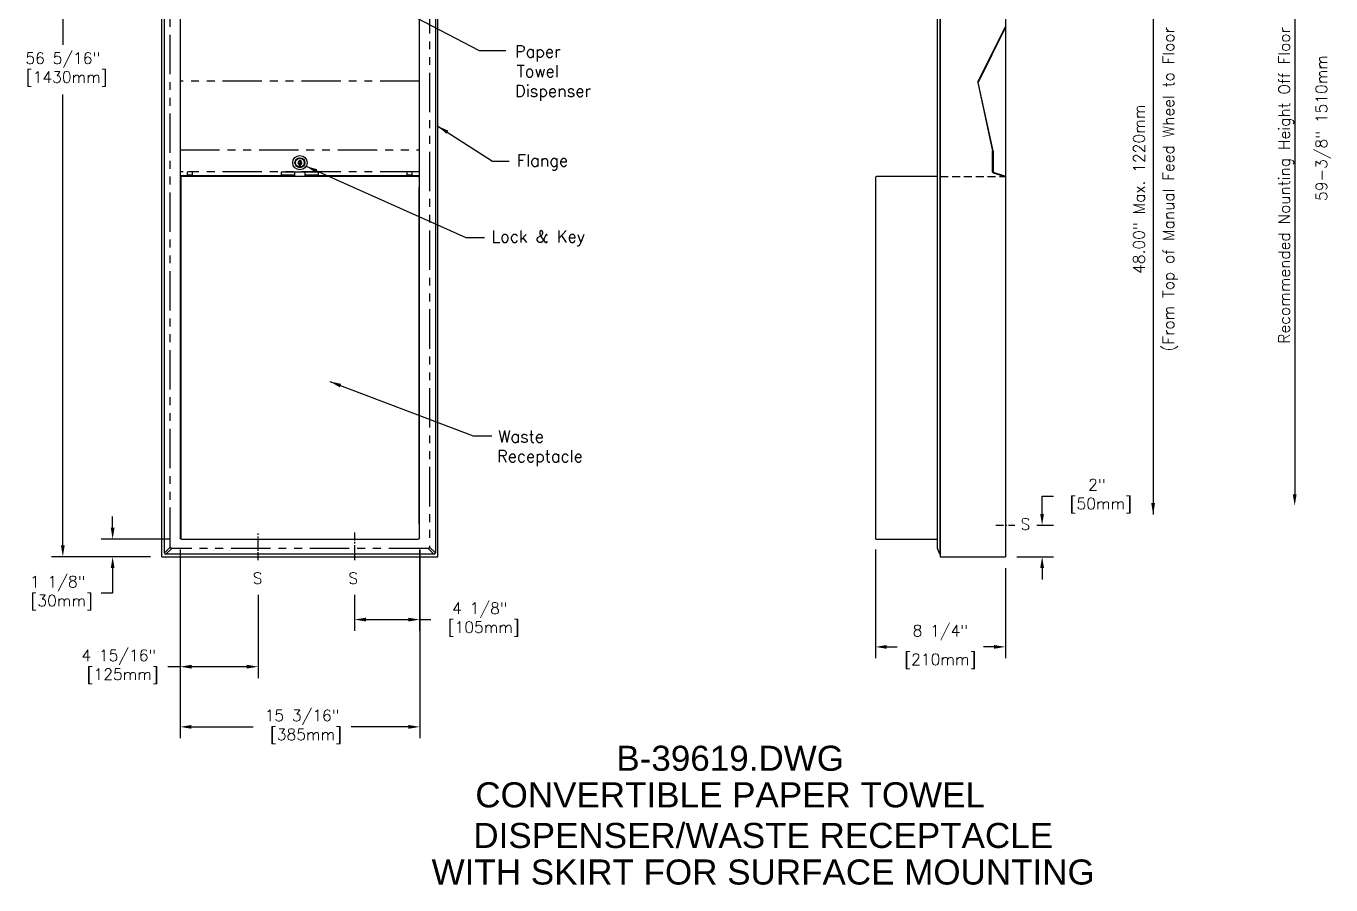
# Model space of a CAD drawing. Extents: x -17.4 to 65.4, y -37 to 56.4.
# Drawn here: x -17.4 to 65.4, y -37 to 17.5 of the extents above; entities that cross this region are included whole.
import ezdxf
from ezdxf.enums import TextEntityAlignment as Align

# ---------------------------------------------------------------- set-up
doc = ezdxf.new("R2010")
doc.units = 0
doc.header["$MEASUREMENT"] = 0
doc.header["$PDSIZE"] = -1
for name, pattern in [('CENTERX2', [0.8, 0.5, -0.1, 0.1, -0.1]), ('HIDDENX2', [0.75, 0.5, -0.25]), ('PHANTOMX2', [5, 2.5, -0.5, 0.5, -0.5, 0.5, -0.5])]:
    doc.linetypes.add(name, pattern=pattern)
doc.layers.get('0').update_dxf_attribs({"linetype": 'CONTINUOUS'})
doc.layers.get('DEFPOINTS').update_dxf_attribs({"linetype": 'CONTINUOUS'})
for name, color, linetype in [('OBJECT', 4, 'CONTINUOUS'), ('OBJECT_DIM', 1, 'CONTINUOUS'), ('TEXT', 2, 'CONTINUOUS')]:
    doc.layers.add(name, color=color, linetype=linetype)
doc.styles.add('ARIAL_5', font='arial.ttf', dxfattribs={"height": 5})
doc.styles.get("Standard").update_dxf_attribs({"font": 'romans.shx'})
doc.dimstyles.get("Standard").update_dxf_attribs({"dimtxt": 0.72, "dimasz": 0.72, "dimexe": 0.72, "dimexo": 0.72, "dimgap": 0.36, "dimtad": 0, "dimtih": 1, "dimtoh": 1, "dimdec": 4, "dimzin": 0, "dimtxsty": 'STANDARD', "dimcen": 0.09, "dimazin": 3, "dimtfac": 1, "dimtdec": 4, "dimtofl": 0, "dimtmove": 0, "dimatfit": 3, "dimtolj": 1, "dimtzin": 0})

# ---------------------------------------------------------------- blocks, each defined once
blk = doc.blocks.new('*D3')
at = {"layer": 'DEFPOINTS', "color": 0, "linetype": 'CONTINUOUS'}
for p in [(-8.807, 40.166), (-15.097, -16.146), (-8.807, -16.146)]:
    blk.add_point(p, dxfattribs=at)
at = {"layer": 'OBJECT_DIM', "color": 0, "linetype": 'CONTINUOUS'}
for p, q in [((-9.527, 40.166), (-15.817, 40.166)), ((-15.097, 39.446), (-15.097, 16.338)), ((-15.097, -15.426), (-15.097, 13.184)), ((-9.527, -16.146), (-15.817, -16.146))]:
    blk.add_line(p, q, dxfattribs=at)
for points in [[(-15.217, 39.446), (-14.977, 39.446), (-15.097, 40.166)], [(-15.217, -15.426), (-14.977, -15.426), (-15.097, -16.146)]]:
    blk.add_solid(points, dxfattribs=at)
at = {"layer": 'OBJECT_DIM', "color": 0, "linetype": 'CONTINUOUS', "insert": (-15.097, 14.761), "char_height": 0.72, "attachment_point": 5}
blk.add_mtext('\\A1;56 5/16"\\P [1430mm]', dxfattribs=at)
blk = doc.blocks.new('*D4')
at = {"layer": 'DEFPOINTS', "color": 0, "linetype": 'CONTINUOUS'}
for p in [(-7.658, -14.991), (7.544, -14.991), (-7.658, -26.939)]:
    blk.add_point(p, dxfattribs=at)
at = {"layer": 'OBJECT_DIM', "color": 0, "linetype": 'CONTINUOUS'}
for p, q in [((-7.658, -15.711), (-7.658, -27.659)), ((7.544, -15.711), (7.544, -27.659)), ((-6.938, -26.939), (-3.021, -26.939)), ((6.824, -26.939), (3.185, -26.939))]:
    blk.add_line(p, q, dxfattribs=at)
for points in [[(-6.938, -26.819), (-6.938, -27.059), (-7.658, -26.939)], [(6.824, -26.819), (6.824, -27.059), (7.544, -26.939)]]:
    blk.add_solid(points, dxfattribs=at)
at = {"layer": 'OBJECT_DIM', "color": 0, "linetype": 'CONTINUOUS', "insert": (0.082, -26.939), "char_height": 0.72, "attachment_point": 5}
blk.add_mtext('\\A1;15 3/16"\\P [385mm]', dxfattribs=at)
blk = doc.blocks.new('*D10')
at = {"layer": 'DEFPOINTS', "color": 0, "linetype": 'CONTINUOUS'}
for p in [(-7.65, -14.962), (-2.713, -17.846), (-2.713, -23.122)]:
    blk.add_point(p, dxfattribs=at)
at = {"layer": 'OBJECT_DIM', "color": 0, "linetype": 'CONTINUOUS'}
for p, q in [((-7.65, -15.682), (-7.65, -23.842)), ((-2.713, -18.566), (-2.713, -23.842)), ((-7.65, -23.122), (-8.444, -23.122)), ((-3.433, -23.122), (-6.93, -23.122))]:
    blk.add_line(p, q, dxfattribs=at)
for points in [[(-6.93, -23.002), (-6.93, -23.242), (-7.65, -23.122)], [(-3.433, -23.002), (-3.433, -23.242), (-2.713, -23.122)]]:
    blk.add_solid(points, dxfattribs=at)
at = {"layer": 'OBJECT_DIM', "color": 0, "linetype": 'CONTINUOUS', "insert": (-11.546, -23.122), "char_height": 0.72, "attachment_point": 5}
blk.add_mtext('\\A1;4 15/16"\\P [125mm]', dxfattribs=at)
blk = doc.blocks.new('*D11')
at = {"layer": 'DEFPOINTS', "color": 0, "linetype": 'CONTINUOUS'}
for p in [(7.537, -14.962), (3.412, -17.846), (3.412, -20.134)]:
    blk.add_point(p, dxfattribs=at)
at = {"layer": 'OBJECT_DIM', "color": 0, "linetype": 'CONTINUOUS'}
for p, q in [((7.537, -15.682), (7.537, -20.854)), ((3.412, -18.566), (3.412, -20.854)), ((4.132, -20.134), (6.817, -20.134)), ((7.537, -20.134), (8.257, -20.134))]:
    blk.add_line(p, q, dxfattribs=at)
for points in [[(4.132, -20.014), (4.132, -20.254), (3.412, -20.134)], [(6.817, -20.014), (6.817, -20.254), (7.537, -20.134)]]:
    blk.add_solid(points, dxfattribs=at)
at = {"layer": 'OBJECT_DIM', "color": 0, "linetype": 'CONTINUOUS', "insert": (11.36, -20.134), "char_height": 0.72, "attachment_point": 5}
blk.add_mtext('\\A1;4 1/8"\\P [105mm]', dxfattribs=at)
blk = doc.blocks.new('*D12')
at = {"layer": 'DEFPOINTS', "color": 0, "linetype": 'CONTINUOUS'}
for p in [(-11.938, -15.023), (-7.567, -15.023), (-8.807, -16.146)]:
    blk.add_point(p, dxfattribs=at)
at = {"layer": 'OBJECT_DIM', "color": 0, "linetype": 'CONTINUOUS'}
for p, q in [((-11.938, -14.303), (-11.938, -13.583)), ((-8.287, -15.023), (-12.658, -15.023)), ((-9.527, -16.146), (-12.658, -16.146)), ((-11.938, -16.866), (-11.938, -18.449)), ((-11.938, -18.449), (-12.658, -18.449))]:
    blk.add_line(p, q, dxfattribs=at)
for points in [[(-12.058, -14.303), (-11.818, -14.303), (-11.938, -15.023)], [(-12.058, -16.866), (-11.818, -16.866), (-11.938, -16.146)]]:
    blk.add_solid(points, dxfattribs=at)
at = {"layer": 'OBJECT_DIM', "color": 0, "linetype": 'CONTINUOUS', "insert": (-15.418, -18.449), "char_height": 0.72, "attachment_point": 5}
blk.add_mtext('\\A1;1 1/8"\\P [30mm]', dxfattribs=at)
blk = doc.blocks.new('*D14')
at = {"layer": 'DEFPOINTS', "color": 0, "linetype": 'CONTINUOUS'}
for p in [(45.975, -14.146), (47.029, -14.146), (44.697, -16.146)]:
    blk.add_point(p, dxfattribs=at)
at = {"layer": 'OBJECT_DIM', "color": 0, "linetype": 'CONTINUOUS'}
for p, q in [((47.029, -13.426), (47.029, -12.298)), ((47.029, -12.298), (47.749, -12.298)), ((46.695, -14.146), (47.749, -14.146)), ((45.417, -16.146), (47.749, -16.146)), ((47.029, -16.866), (47.029, -17.586))]:
    blk.add_line(p, q, dxfattribs=at)
for points in [[(46.909, -13.426), (47.149, -13.426), (47.029, -14.146)], [(46.909, -16.866), (47.149, -16.866), (47.029, -16.146)]]:
    blk.add_solid(points, dxfattribs=at)
at = {"layer": 'OBJECT_DIM', "color": 0, "linetype": 'CONTINUOUS', "insert": (50.509, -12.298), "char_height": 0.72, "attachment_point": 5}
blk.add_mtext('\\A1;2"\\P [50mm]', dxfattribs=at)
blk = doc.blocks.new('*D15')
at = {"layer": 'DEFPOINTS', "color": 0, "linetype": 'CONTINUOUS'}
for p in [(36.452, -14.974), (44.697, -16.146), (44.697, -21.867)]:
    blk.add_point(p, dxfattribs=at)
at = {"layer": 'OBJECT_DIM', "color": 0, "linetype": 'CONTINUOUS'}
for p, q in [((36.452, -15.694), (36.452, -22.587)), ((44.697, -16.866), (44.697, -22.587)), ((37.172, -21.867), (37.832, -21.867)), ((43.977, -21.867), (43.318, -21.867))]:
    blk.add_line(p, q, dxfattribs=at)
for points in [[(37.172, -21.747), (37.172, -21.987), (36.452, -21.867)], [(43.977, -21.747), (43.977, -21.987), (44.697, -21.867)]]:
    blk.add_solid(points, dxfattribs=at)
at = {"layer": 'OBJECT_DIM', "color": 0, "linetype": 'CONTINUOUS', "char_height": 0.72, "attachment_point": 5}
for s, insert in [('\\A1;8 1/4"', (40.575, -20.959)), ('\\A1;[210mm]', (40.575, -22.776))]:
    blk.add_mtext(s, dxfattribs=dict(at, insert=insert))
blk = doc.blocks.new('TBLK_TX')

msp = doc.modelspace()

# ---------------------------------------------------------------- linework, layer by layer
at = {"layer": 'OBJECT', "linetype": 'CONTINUOUS'}
for p, q in [((-8.80671, -16.14581), (-8.80671, 40.16619)), ((-8.65046, -15.89423), (-8.65046, 39.91462)), ((8.53704, 39.91462), (8.53704, -15.89423)), ((8.69329, -16.14581), (8.69329, 40.16619)), ((40.54276, 39.91462), (40.54276, -15.89423)), ((40.57225, 40.16619), (40.57225, -16.14581)), ((44.69725, 40.16619), (44.69725, -16.14581)), ((40.38475, -15.53087), (40.38475, 39.55126)), ((-7.65046, 22.51169), (-7.65046, -14.96231)), ((7.53704, -14.96231), (7.53704, 22.07614)), ((42.95953, 13.97708), (44.69725, 17.50289)), ((44.69725, 17.44634), (42.9858, 13.97382)), ((42.956, 13.94861), (43.88967, 9.59146)), ((43.91435, 9.59563), (42.98226, 13.94535)), ((43.89032, 8.24543), (43.89032, 9.58539)), ((43.91532, 9.58648), (43.91532, 8.25297)), ((-0.01571, 9.00169), (-0.09771, 9.00169)), ((-0.09771, 9.00169), (-0.09771, 8.96761)), ((-0.09771, 8.96761), (-0.09771, 8.92903)), ((-0.09771, 8.77436), (-0.09771, 8.92903)), ((-0.01571, 8.81169), (-0.09771, 8.81169)), ((-0.09771, 8.77436), (-0.09771, 8.73578)), ((-0.09771, 8.73578), (-0.09771, 8.61169)), ((-0.09771, 8.61169), (-0.01571, 8.61169)), ((-0.01571, 8.96761), (-0.01571, 9.00169)), ((-0.01571, 8.92903), (-0.01571, 8.96761)), ((-0.01571, 8.92903), (-0.01571, 8.77436)), ((-0.01571, 8.73578), (-0.01571, 8.77436)), ((-0.01571, 8.61169), (-0.01571, 8.73578)), ((-7.17921, 8.01797), (-7.65046, 8.01797)), ((-7.61671, 7.91369), (-7.61671, -14.97381)), ((-7.11671, 7.97669), (-7.55371, 7.97669)), ((-7.17921, 8.05582), (-7.17921, 8.24229)), ((-6.86721, 8.05582), (-7.17921, 8.05582)), ((-7.17921, 7.97669), (-7.17921, 8.05582)), ((-6.89721, 8.26359), (-7.14921, 8.26359)), ((7.00329, 7.97669), (-7.11671, 7.97669)), ((-6.86721, 8.05582), (-6.86721, 8.24229)), ((-6.86721, 7.97669), (-6.86721, 8.05582)), ((-0.36921, 8.01797), (-6.86721, 8.01797)), ((1.13079, 8.24722), (-1.24421, 8.24722)), ((-1.24421, 8.24722), (-1.24421, 8.07702)), ((-1.24421, 8.07702), (-0.36921, 8.07702)), ((-0.36921, 7.97669), (-0.36921, 8.24722)), ((0.25579, 8.24722), (0.25579, 7.97669)), ((0.25579, 8.07702), (1.13079, 8.07702)), ((6.75379, 8.01797), (0.25579, 8.01797)), ((1.13079, 8.07702), (1.13079, 8.24722)), ((6.75379, 8.05582), (6.75379, 8.24229)), ((7.06579, 8.05582), (6.75379, 8.05582)), ((6.75379, 7.97669), (6.75379, 8.05582)), ((7.03579, 8.26359), (6.78379, 8.26359)), ((7.44029, 7.97669), (7.00329, 7.97669)), ((7.06579, 8.05582), (7.06579, 8.24229)), ((7.06579, 7.97669), (7.06579, 8.05582)), ((7.53704, 8.01797), (7.06579, 8.01797)), ((7.50329, 7.91369), (7.50329, -14.97381)), ((36.45225, 7.91369), (36.45225, -14.97381)), ((36.95225, 7.97669), (36.51525, 7.97669)), ((40.38475, 7.97669), (36.95225, 7.97669)), ((43.9208, 8.20378), (44.65759, 7.96988)), ((44.66516, 7.99371), (43.93554, 8.22533)), ((7.50329, 7.28919), (7.53704, 7.28919)), ((7.50804, -14.05381), (7.50804, 7.28919)), ((-7.62146, -14.05381), (-7.65046, -14.05381)), ((-7.62146, -14.05381), (-7.62146, -14.05381)), ((7.53704, -14.05381), (7.50804, -14.05381)), ((7.50804, -14.05381), (7.50804, -14.05381)), ((-8.65046, -15.89423), (-8.2871, -15.53087)), ((-8.19002, -15.62795), (-8.55338, -15.99131)), ((-7.65046, -14.99131), (-7.65046, -14.99864)), ((-7.65046, -14.99864), (-7.65046, -14.99131)), ((-7.65046, -14.99131), (-7.61351, -14.99131)), ((-7.65046, -14.99131), (-7.65046, -14.99131)), ((-7.65046, -14.99864), (-7.65046, -14.99864)), ((-7.56721, -15.02331), (-7.11671, -15.02331)), ((-7.11671, -15.02331), (7.00329, -15.02331)), ((7.00329, -15.02331), (7.45379, -15.02331)), ((7.50009, -14.99131), (7.53704, -14.99131)), ((7.53704, -14.99864), (7.53704, -14.99131)), ((7.53704, -14.99131), (7.53704, -14.99864)), ((7.53704, -14.99131), (7.53704, -14.99131)), ((7.53704, -14.99864), (7.53704, -14.99864)), ((8.43997, -15.99131), (8.07661, -15.62795)), ((8.17368, -15.53087), (8.53704, -15.89423)), ((36.50175, -15.02331), (36.95225, -15.02331)), ((36.95225, -15.02331), (40.38475, -15.02331)), ((40.38475, -15.60368), (40.38475, -15.53087)), ((40.54276, -15.9908), (40.38966, -15.62795)), ((-8.80671, -16.14581), (8.69329, -16.14581)), ((-8.65045, -15.89756), (-8.65046, -15.89423)), ((-8.64995, -15.9073), (-8.65045, -15.89756)), ((-8.55671, -15.9913), (-8.56646, -15.9908)), ((-8.55338, -15.99131), (-8.55671, -15.9913)), ((8.43997, -15.99131), (-8.55338, -15.99131)), ((8.44329, -15.9913), (8.43997, -15.99131)), ((8.45304, -15.9908), (8.44329, -15.9913)), ((8.53704, -15.89756), (8.53653, -15.9073)), ((8.53704, -15.89423), (8.53704, -15.89756)), ((40.54276, -15.89423), (40.54278, -15.89756)), ((40.54278, -15.89756), (40.54276, -15.9073)), ((40.54276, -15.9908), (40.54276, -15.9073)), ((40.54276, -15.9908), (40.57225, -15.97888)), ((40.54276, -15.9908), (40.54276, -15.9908)), ((40.54276, -15.9908), (40.54276, -15.9908)), ((40.57225, -15.89756), (40.57225, -15.97888)), ((40.57225, -16.14581), (44.69725, -16.14581))]:
    msp.add_line(p, q, dxfattribs=at)
at = {"layer": 'OBJECT', "linetype": 'PHANTOMX2'}
for p, q in [((-8.2871, -15.53087), (-8.2871, 39.55126)), ((8.17368, 39.55126), (8.17368, -15.53087)), ((7.53704, 14.02084), (-7.65046, 14.02084)), ((-7.65046, 9.6672), (7.53704, 9.6672)), ((7.53704, 8.27724), (-7.65046, 8.27724)), ((8.07661, -15.62795), (-8.19002, -15.62795))]:
    msp.add_line(p, q, dxfattribs=at)
at = {"layer": 'OBJECT', "linetype": 'HIDDENX2'}
msp.add_line((40.57225, 7.97669), (44.69725, 7.97669), dxfattribs=at)
at = {"layer": 'OBJECT', "linetype": 'CENTERX2'}
for p, q in [((-2.71296, -16.3622), (-2.71296, -14.665)), ((3.41204, -14.61112), (3.41204, -16.3622)), ((44.08919, -14.14581), (45.30532, -14.14581))]:
    msp.add_line(p, q, dxfattribs=at)
at = {"layer": 'OBJECT', "linetype": 'CONTINUOUS', "flags": 128}
for points in [[(-7.14921, 8.26359), (-7.15506, 8.26318), (-7.16069, 8.26197), (-7.16588, 8.26), (-7.17042, 8.25735), (-7.17415, 8.25412), (-7.17692, 8.25044), (-7.17863, 8.24645), (-7.17921, 8.24229)], [(-6.86721, 8.24229), (-6.86779, 8.24645), (-6.86949, 8.25044), (-6.87226, 8.25412), (-6.876, 8.25735), (-6.88054, 8.26), (-6.88573, 8.26197), (-6.89136, 8.26318), (-6.89721, 8.26359)], [(6.78379, 8.26359), (6.77794, 8.26318), (6.77231, 8.26197), (6.76712, 8.26), (6.76258, 8.25735), (6.75885, 8.25412), (6.75608, 8.25044), (6.75437, 8.24645), (6.75379, 8.24229)], [(7.06579, 8.24229), (7.06521, 8.24645), (7.06351, 8.25044), (7.06074, 8.25412), (7.057, 8.25735), (7.05246, 8.26), (7.04727, 8.26197), (7.04164, 8.26318), (7.03579, 8.26359)]]:
    msp.add_lwpolyline(points, dxfattribs=at)
at = {"layer": 'OBJECT', "linetype": 'CONTINUOUS'}
for radius in [0.455, 0.4548, 0.315, 0.31, 0.28]:
    msp.add_circle((-0.05671, 8.85169), radius, dxfattribs=at)
for centre, radius, start, end in [((42.99873, 13.95776), 0.0437, 153.7632878, 192.0947571), ((43.025, 13.9545), 0.0437, 153.7632878, 192.0947571), ((43.84661, 9.58383), 0.0437, 0, 12.0947571), ((43.87161, 9.58648), 0.0437, 0, 12.0947571), ((-0.05671, 8.85169), 0.12296, 109.4785805, 250.5214195), ((-0.05671, 8.85169), 0.08753, 117.9307865, 242.0692135), ((-0.05671, 8.85169), 0.115, 69.1132629, 110.8867371), ((-0.05671, 8.85169), 0.12296, 289.4785805, 70.5214195), ((-0.05671, 8.85169), 0.08753, 297.9307865, 62.0692135), ((-7.55371, 7.91369), 0.063, 90, 180), ((7.44029, 7.91369), 0.063, 0, 90), ((36.51525, 7.91369), 0.063, 90, 180), ((43.93402, 8.24543), 0.0437, 180, 252.3874222), ((43.94265, 8.25175), 0.02736, 177.4379748, 254.9494474), ((-8.18258, -15.52343), 0.10478, 184.0740296, 265.9259705), ((-7.71146, -14.96231), 0.061, 331.6139621, 0), ((-7.56721, -14.97381), 0.0495, 180, 270), ((7.45379, -14.97381), 0.0495, 270, 0), ((7.59804, -14.96231), 0.061, 180, 208.3860375), ((8.06916, -15.52343), 0.10478, 274.0740295, 355.9259705), ((36.50175, -14.97381), 0.0495, 180, 270), ((40.44725, -15.60368), 0.0625, 180, 202.848733), ((-8.55671, -15.89756), 0.09375, 185.9678023, 264.0321977), ((8.44329, -15.89756), 0.09375, 275.9678024, 354.0321976), ((41.21426, -15.94905), 0.67279, 176.4424661, 183.5575339)]:
    msp.add_arc(centre, radius, start, end, dxfattribs=at)
at = {"layer": 'OBJECT_DIM', "linetype": 'CONTINUOUS'}
for p, q in [((63.05259, 39.44619), (63.05259, -12.19666)), ((54.07381, 24.32069), (54.07381, -13.46531))]:
    msp.add_line(p, q, dxfattribs=at)
for points in [[(62.93259, -12.19666), (63.17259, -12.19666), (63.05259, -12.91666)], [(53.95381, -12.74531), (54.19381, -12.74531), (54.07381, -13.46531)]]:
    msp.add_solid(points, dxfattribs=at)

# ---------------------------------------------------------------- block references
at = {"layer": 'TEXT', "linetype": 'CONTINUOUS'}
ref = msp.add_blockref('TBLK_TX', (27.23881, -29.72489), dxfattribs=dict(at, xscale=0.3179903999999993, yscale=0.3179903999999993, zscale=0.3179904000000001))
ref.add_attrib('TITLE', 'B-39619.DWG', dxfattribs={"layer": '0', "height": 1.589952, "style": 'ARIAL_5'}).set_placement((27.23881, -29.72489), align=Align.CENTER)
ref.add_attrib('DWG_NAME', 'CONVERTIBLE PAPER TOWEL', dxfattribs={"layer": '0', "height": 1.589952, "style": 'ARIAL_5'}).set_placement((27.23881, -32.04545), align=Align.CENTER)
ref = msp.add_blockref('TBLK_TX', (29.334, -34.62221), dxfattribs=dict(at, xscale=0.3179903999999993, yscale=0.3179903999999993, zscale=0.3179904000000001))
ref.add_attrib('TITLE', 'DISPENSER/WASTE RECEPTACLE', dxfattribs={"layer": '0', "height": 1.589952, "style": 'ARIAL_5'}).set_placement((29.334, -34.62221), align=Align.CENTER)
ref.add_attrib('DWG_NAME', 'WITH SKIRT FOR SURFACE MOUNTING', dxfattribs={"layer": '0', "height": 1.589952, "style": 'ARIAL_5'}).set_placement((29.334, -36.94277), align=Align.CENTER)

# ---------------------------------------------------------------- texts
at = {"layer": 'OBJECT_DIM', "linetype": 'CONTINUOUS'}
for s, p in [('Paper ', (13.59066, 15.52892)), ('Towel', (13.6978, 14.27892)), ('Dispenser', (13.59066, 13.02892)), ('Waste', (12.52872, -8.89323)), ('Receptacle', (12.45729, -10.14323))]:
    msp.add_text(s, height=0.75, dxfattribs=at).set_placement(p)
at = {"layer": 'OBJECT_DIM', "linetype": 'CONTINUOUS', "char_height": 0.72, "attachment_point": 5, "rotation": 90}
for s, insert in [('Recommended Nounting Height Off Floor For Barrier-Free Design', (62.51009, 13.54916)), ('(From Top of Manual Feed Wheel to Floor', (55.16058, 7.16484)), ('59-3/8" 1510mm', (64.87131, 11.05095)), ('48.00" Max. 1220mm', (53.17637, 7.16484))]:
    msp.add_mtext(s, dxfattribs=dict(at, insert=insert))
at = {"layer": 'OBJECT_DIM', "linetype": 'CONTINUOUS', "char_height": 0.75, "width": 12.1652174, "attachment_point": 1}
for s, insert in [('Flange', (13.71146, 9.36197)), ('Lock & Key', (12.10197, 4.54872))]:
    msp.add_mtext(s, dxfattribs=dict(at, insert=insert))
at = {"layer": 'OBJECT_DIM', "linetype": 'CONTINUOUS', "char_height": 0.72, "attachment_point": 5}
for insert in [(45.96993, -14.07555), (-2.74277, -17.50673), (3.32669, -17.50972)]:
    msp.add_mtext('S', dxfattribs=dict(at, insert=insert))

# ---------------------------------------------------------------- dimensions: what is measured, and where the dimension line sits
at = {"layer": 'OBJECT_DIM', "linetype": 'CONTINUOUS'}
for base, p1, p2, picture, middle in [((-15.09672, -16.14581), (-8.80671, 40.16619), (-8.80671, -16.14581), '*D3', (-15.09672, 14.76091)), ((47.02875, -14.14581), (44.69725, -16.14581), (45.97483, -14.14581), '*D14', (50.50875, -12.29817)), ((-11.93801, -15.02331), (-8.80671, -16.14581), (-7.56721, -15.02331), '*D12', (-15.41801, -18.44927))]:
    dim = msp.add_linear_dim(base=base, p1=p1, p2=p2, angle=90, dimstyle='STANDARD', override={"dimpost": '"\\X'}, dxfattribs=at)
    dim.commit()
    dim.dimension.update_dxf_attribs({"geometry": picture, "text_midpoint": middle, "dimtype": 160})
for base, p1, p2, picture, middle in [((-2.71296, -23.12235), (-7.65046, -14.96231), (-2.71296, -17.84583), '*D10', (-11.54643, -23.12235)), ((-7.65779, -26.93941), (7.54438, -14.99131), (-7.65779, -14.99131), '*D4', (0.08198, -26.93941)), ((3.41204, -20.13417), (7.53704, -14.96231), (3.41204, -17.84583), '*D11', (11.3599, -20.13417))]:
    dim = msp.add_linear_dim(base=base, p1=p1, p2=p2, dimstyle='STANDARD', override={"dimpost": '"\\X'}, dxfattribs=at)
    dim.commit()
    dim.dimension.update_dxf_attribs({"geometry": picture, "text_midpoint": middle, "dimtype": 160})
dim = msp.add_linear_dim(base=(44.69725, -21.86732), p1=(36.45225, -14.97381), p2=(44.69725, -16.14581), dimstyle='STANDARD', override={"dimpost": '"\\X'}, dxfattribs=at)
dim.commit()
dim.dimension.update_dxf_attribs({"geometry": '*D15', "text_midpoint": (40.57475, -21.86732)})

# ---------------------------------------------------------------- leaders
for points in [[(1.99908, 20.83889), (11.31111, 15.97967), (12.99724, 15.97967)], [(8.69329, 11.17403), (12.15417, 8.9531), (13.22716, 8.9531)], [(0.33626, 8.62274), (10.46804, 4.09959), (11.656, 4.09959)], [(1.84579, -5.03304), (10.9279, -8.47932), (12.11585, -8.47932)]]:
    msp.add_leader(points, dimstyle='STANDARD', override={"dimgap": 0.36, "dimtad": 0}, dxfattribs=at)

doc.saveas('drawing.dxf')
